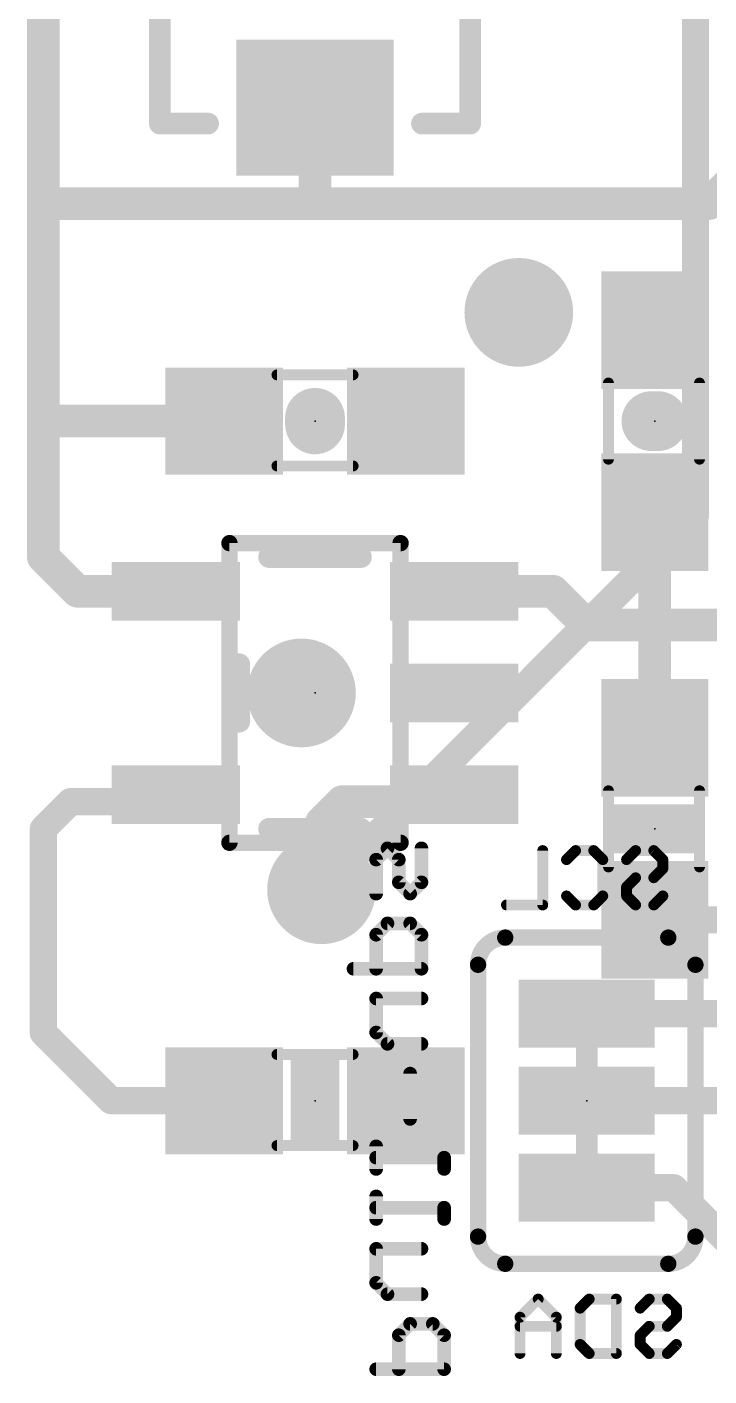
# Model space of a CAD drawing. Extents: x -30 to 77, y -16 to 37.
# Drawn here: x 13.82 to 20.19, y 5.05 to 17.65 of the extents above; entities that cross this region are included whole.
import ezdxf

# ---------------------------------------------------------------- set-up
doc = ezdxf.new("R2010")
doc.units = 0
for name, color, linetype in [('1', 12, 'CONTINUOUS'), ('16', 132, 'CONTINUOUS'), ('18', 110, 'CONTINUOUS'), ('21', 41, 'CONTINUOUS'), ('22', 40, 'CONTINUOUS'), ('23', 53, 'CONTINUOUS'), ('24', 53, 'CONTINUOUS'), ('51', 53, 'CONTINUOUS')]:
    doc.layers.add(name, color=color, linetype=linetype)

# ---------------------------------------------------------------- blocks, each defined once
blk = doc.blocks.new('RECT')
blk.add_solid([(-0.5, -0.5), (0.5, -0.5), (-0.5, 0.5), (0.5, 0.5)])
blk = doc.blocks.new('ROUNDV')
at = {"const_width": 0.5}
blk.add_lwpolyline([(0, -0.25, 1), (0, 0.25, 1), (0, -0.25)], format="xyb", dxfattribs=at)

msp = doc.modelspace()

# ---------------------------------------------------------------- linework, layer by layer
at = {"layer": '1'}
for points, const_width in [([(13.97, 21.59), (13.97, 16.002)], 0.3048), ([(16.51, 16.9), (16.51, 16.002)], 0.3048), ([(20.193, 16.002), (21.091, 16.9)], 0.3048), ([(13.97, 16.002), (13.97, 13.97)], 0.3048), ([(16.51, 16.002), (13.97, 16.002)], 0.3048), ([(16.51, 16.002), (20.193, 16.002)], 0.3048), ([(13.97, 13.97), (13.97, 12.7)], 0.3048), ([(15.66, 13.97), (13.97, 13.97)], 0.3048), ([(19.685, 13.12), (19.685, 12.065)], 0.3048), ([(14.29, 12.38), (13.97, 12.7)], 0.3048), ([(15.2099, 12.38), (14.29, 12.38)], 0.3048), ([(17.8101, 12.38), (18.735, 12.38)], 0.3048), ([(18.735, 12.38), (19.05, 12.065)], 0.3048), ([(19.05, 12.065), (19.685, 12.065)], 0.3048), ([(19.685, 11.01), (19.685, 12.065)], 0.3048), ([(19.685, 12.065), (20.447, 12.065)], 0.3048), ([(15.1439, 10.414), (15.2099, 10.48)], 0.254), ([(17.8101, 10.48), (17.46, 10.48)], 0.254), ([(17.7441, 10.414), (17.8101, 10.48)], 0.3048), ([(13.97, 10.16), (14.224, 10.414)], 0.254), ([(14.224, 10.414), (15.1439, 10.414)], 0.254), ([(16.571, 10.221), (16.764, 10.414)], 0.3048), ([(16.764, 10.414), (17.7441, 10.414)], 0.3048), ([(16.571, 9.591), (16.571, 10.221)], 0.3048), ([(13.97, 8.255), (13.97, 10.16)], 0.254), ([(19.685, 9.31), (20.359, 9.31)], 0.254), ([(14.605, 7.62), (13.97, 8.255)], 0.254), ([(15.66, 7.62), (14.605, 7.62)], 0.254)]:
    msp.add_lwpolyline(points, dxfattribs=dict(at, const_width=const_width))
for points, const_width in [([(16.5862, 16.9, 1), (16.4338, 16.9)], 0.1524), ([(14.0462, 16.002, 1), (13.8938, 16.002)], 0.1524), ([(13.97, 16.0782, 1), (13.97, 15.9258)], 0.1524), ([(16.51, 16.0782, 1), (16.51, 15.9258)], 0.1524), ([(16.51, 15.9258, 1), (16.51, 16.0782)], 0.1524), ([(20.193, 15.9258, 1), (20.193, 16.0782)], 0.1524), ([(13.8938, 16.002, 1), (14.0462, 16.002)], 0.1524), ([(16.4338, 16.002, 1), (16.5862, 16.002)], 0.1524), ([(20.1391, 16.0559, 1), (20.2469, 15.9481)], 0.1524), ([(14.0462, 13.97, 1), (13.8938, 13.97)], 0.1524), ([(13.97, 14.0462, 1), (13.97, 13.8938)], 0.1524), ([(15.66, 13.8938, 1), (15.66, 14.0462)], 0.1524), ([(13.8938, 13.97, 1), (14.0462, 13.97)], 0.1524), ([(19.7612, 13.12, 1), (19.6088, 13.12)], 0.1524), ([(14.0239, 12.7539, 1), (13.9161, 12.6461)], 0.1524), ([(13.8938, 12.7, 1), (14.0462, 12.7)], 0.1524), ([(14.29, 12.4562, 1), (14.29, 12.3038)], 0.1524), ([(14.2361, 12.3261, 1), (14.3439, 12.4339)], 0.1524), ([(15.2099, 12.3038, 1), (15.2099, 12.4562)], 0.1524), ([(17.8101, 12.4562, 1), (17.8101, 12.3038)], 0.1524), ([(18.7889, 12.4339, 1), (18.6811, 12.3261)], 0.1524), ([(18.735, 12.3038, 1), (18.735, 12.4562)], 0.1524), ([(19.05, 12.1412, 1), (19.05, 11.9888)], 0.1524), ([(18.9961, 12.0111, 1), (19.1039, 12.1189)], 0.1524), ([(19.7612, 12.065, 1), (19.6088, 12.065)], 0.1524), ([(19.685, 12.1412, 1), (19.685, 11.9888)], 0.1524), ([(19.6088, 12.065, 1), (19.7612, 12.065)], 0.1524), ([(19.685, 11.9888, 1), (19.685, 12.1412)], 0.1524), ([(19.6088, 11.01, 1), (19.7612, 11.01)], 0.1524), ([(15.2548, 10.4351, 1), (15.165, 10.5249)], 0.127), ([(17.46, 10.5435, 1), (17.46, 10.4165)], 0.127), ([(17.864, 10.4261, 1), (17.7562, 10.5339)], 0.1524), ([(17.8101, 10.4165, 1), (17.8101, 10.5435)], 0.127), ([(14.224, 10.4775, 1), (14.224, 10.3505)], 0.127), ([(14.2689, 10.3691, 1), (14.1791, 10.4589)], 0.127), ([(15.099, 10.4589, 1), (15.1888, 10.3691)], 0.127), ([(15.1439, 10.3505, 1), (15.1439, 10.4775)], 0.127), ([(16.764, 10.4902, 1), (16.764, 10.3378)], 0.1524), ([(16.8179, 10.3601, 1), (16.7101, 10.4679)], 0.1524), ([(17.6902, 10.4679, 1), (17.798, 10.3601)], 0.1524), ([(17.7441, 10.3378, 1), (17.7441, 10.4902)], 0.1524), ([(16.6472, 10.221, 1), (16.4948, 10.221)], 0.1524), ([(16.5171, 10.2749, 1), (16.6249, 10.1671)], 0.1524), ([(14.0335, 10.16, 1), (13.9065, 10.16)], 0.127), ([(13.9251, 10.2049, 1), (14.0149, 10.1151)], 0.127), ([(16.4948, 9.591, 1), (16.6472, 9.591)], 0.1524), ([(19.685, 9.3735, 1), (19.685, 9.2465)], 0.127), ([(14.0149, 8.2999, 1), (13.9251, 8.2101)], 0.127), ([(13.9065, 8.255, 1), (14.0335, 8.255)], 0.127), ([(14.605, 7.6835, 1), (14.605, 7.5565)], 0.127), ([(14.5601, 7.5751, 1), (14.6499, 7.6649)], 0.127), ([(15.66, 7.5565, 1), (15.66, 7.6835)], 0.127)]:
    msp.add_lwpolyline(points, format="xyb", dxfattribs=dict(at, const_width=const_width))
at = {"layer": '16'}
for points, const_width in [([(20.066, 13.086), (20.066, 19.304)], 0.254), ([(16.571, 9.591), (20.066, 13.086)], 0.254), ([(19.05, 8.636), (19.05, 7.874)], 0.2032), ([(19.05, 8.4328), (20.9042, 8.4328)], 0.254), ([(19.05, 7.62), (20.32, 7.62)], 0.254), ([(20.32, 7.62), (20.828, 7.112)], 0.254), ([(19.05, 7.366), (19.05, 6.604)], 0.2032), ([(19.05, 6.8072), (19.8628, 6.8072)], 0.254), ([(19.8628, 6.8072), (20.574, 6.096)], 0.254)]:
    msp.add_lwpolyline(points, dxfattribs=dict(at, const_width=const_width))
for points, const_width in [([(20.0025, 13.086, 1), (20.1295, 13.086)], 0.127), ([(20.1109, 13.0411, 1), (20.0211, 13.1309)], 0.127), ([(16.5261, 9.6359, 1), (16.6159, 9.5461)], 0.127), ([(19.1008, 8.636, 1), (18.9992, 8.636)], 0.1016), ([(19.05, 8.4963, 1), (19.05, 8.3693)], 0.127), ([(18.9992, 7.874, 1), (19.1008, 7.874)], 0.1016), ([(19.05, 7.6835, 1), (19.05, 7.5565)], 0.127), ([(19.1008, 7.366, 1), (18.9992, 7.366)], 0.1016), ([(19.05, 6.8707, 1), (19.05, 6.7437)], 0.127), ([(19.9077, 6.8521, 1), (19.8179, 6.7623)], 0.127), ([(19.8628, 6.7437, 1), (19.8628, 6.8707)], 0.127), ([(18.9992, 6.604, 1), (19.1008, 6.604)], 0.1016)]:
    msp.add_lwpolyline(points, format="xyb", dxfattribs=dict(at, const_width=const_width))
at = {"layer": '21'}
for points, const_width in [([(15.06, 16.75), (15.06, 21.35)], 0.2032), ([(17.96, 21.35), (17.96, 16.75)], 0.2032), ([(15.51, 16.75), (15.06, 16.75)], 0.2032), ([(17.96, 16.75), (17.51, 16.75)], 0.2032), ([(16.51, 14.0005), (16.51, 13.9395)], 0.5588), ([(19.6545, 13.97), (19.7155, 13.97)], 0.5588), ([(16.0806, 12.7), (16.9394, 12.7)], 0.2032), ([(15.8012, 11.1616), (15.8012, 11.6984)], 0.2032), ([(16.9394, 10.16), (16.0806, 10.16)], 0.2032)]:
    msp.add_lwpolyline(points, dxfattribs=dict(at, const_width=const_width))
for points, const_width in [([(15.06, 16.8008, 1), (15.06, 16.6992)], 0.1016), ([(15.0092, 16.75, 1), (15.1108, 16.75)], 0.1016), ([(15.51, 16.6992, 1), (15.51, 16.8008)], 0.1016), ([(17.51, 16.8008, 1), (17.51, 16.6992)], 0.1016), ([(17.9092, 16.75, 1), (18.0108, 16.75)], 0.1016), ([(17.96, 16.6992, 1), (17.96, 16.8008)], 0.1016), ([(16.6497, 14.0005, 1), (16.3703, 14.0005)], 0.2794), ([(19.6545, 14.1097, 1), (19.6545, 13.8303)], 0.2794), ([(19.7155, 13.8303, 1), (19.7155, 14.1097)], 0.2794), ([(16.3703, 13.9395, 1), (16.6497, 13.9395)], 0.2794), ([(16.0806, 12.7508, 1), (16.0806, 12.6492)], 0.1016), ([(16.9394, 12.6492, 1), (16.9394, 12.7508)], 0.1016), ([(15.852, 11.6984, 1), (15.7504, 11.6984)], 0.1016), ([(15.7504, 11.1616, 1), (15.852, 11.1616)], 0.1016), ([(16.0806, 10.2108, 1), (16.0806, 10.1092)], 0.1016), ([(16.9394, 10.1092, 1), (16.9394, 10.2108)], 0.1016)]:
    msp.add_lwpolyline(points, format="xyb", dxfattribs=dict(at, const_width=const_width))
at = {"layer": '22'}
for points, const_width in [([(17.0815, 9.8723), (17.1874, 9.9782)], 0.127), ([(17.1874, 9.9782), (17.2933, 9.8723)], 0.127), ([(17.5052, 9.6605), (17.5052, 9.9782)], 0.127), ([(18.6386, 9.9572), (18.6386, 9.4488)], 0.1016), ([(18.8609, 9.8725), (18.9457, 9.9572)], 0.1016), ([(18.9457, 9.9572), (19.1152, 9.9572)], 0.1016), ([(19.1152, 9.9572), (19.1999, 9.8725)], 0.1016), ([(19.4222, 9.8725), (19.507, 9.9572)], 0.1016), ([(19.507, 9.9572), (19.6765, 9.9572)], 0.1016), ([(19.6765, 9.9572), (19.7612, 9.8725)], 0.1016), ([(17.0815, 9.5545), (17.0815, 9.8723)], 0.127), ([(17.2933, 9.8723), (17.2933, 9.6605)], 0.127), ([(19.1999, 9.8725), (19.1999, 9.5335)], 0.1016), ([(19.7612, 9.7878), (19.6765, 9.703)], 0.1016), ([(19.7612, 9.8725), (19.7612, 9.7878)], 0.1016), ([(17.2933, 9.6605), (17.3993, 9.5545)], 0.127), ([(17.3993, 9.5545), (17.5052, 9.6605)], 0.127), ([(19.507, 9.703), (19.4222, 9.6183)], 0.1016), ([(19.6765, 9.703), (19.507, 9.703)], 0.1016), ([(18.9457, 9.4488), (18.8609, 9.5335)], 0.1016), ([(19.1999, 9.5335), (19.1152, 9.4488)], 0.1016), ([(19.4222, 9.6183), (19.4222, 9.5335)], 0.1016), ([(19.4222, 9.5335), (19.507, 9.4488)], 0.1016), ([(19.6765, 9.4488), (19.7612, 9.5335)], 0.1016), ([(18.6386, 9.4488), (18.2996, 9.4488)], 0.1016), ([(19.1152, 9.4488), (18.9457, 9.4488)], 0.1016), ([(19.507, 9.4488), (19.6765, 9.4488)], 0.1016), ([(17.1874, 9.2766), (17.0815, 9.1707)], 0.127), ([(17.3993, 9.2766), (17.1874, 9.2766)], 0.127), ([(17.5052, 9.1707), (17.3993, 9.2766)], 0.127), ([(17.0815, 9.1707), (17.0815, 8.8529)], 0.127), ([(17.5052, 8.8529), (17.5052, 9.1707)], 0.127), ([(19.812, 9.144), (18.288, 9.144)], 0.1524), ([(18.034, 8.89), (18.034, 6.35)], 0.1524), ([(20.066, 6.35), (20.066, 8.89)], 0.1524), ([(16.8697, 8.8529), (17.5052, 8.8529)], 0.127), ([(17.0815, 8.2572), (17.0815, 8.5749)], 0.127), ([(17.0815, 8.5749), (17.5052, 8.5749)], 0.127), ([(17.1874, 8.1513), (17.0815, 8.2572)], 0.127), ([(17.5052, 8.1513), (17.1874, 8.1513)], 0.127), ([(17.3993, 7.4496), (17.3993, 7.8733)], 0.127), ([(17.0815, 6.9819), (17.0815, 7.1937)], 0.127), ([(17.717, 7.0878), (17.0815, 7.0878)], 0.127), ([(17.717, 6.9819), (17.717, 7.0878)], 0.127), ([(17.0815, 6.5141), (17.0815, 6.7259)], 0.127), ([(17.717, 6.62), (17.0815, 6.62)], 0.127), ([(17.717, 6.5141), (17.717, 6.62)], 0.127), ([(17.0815, 5.9184), (17.0815, 6.2362)], 0.127), ([(17.0815, 6.2362), (17.5052, 6.2362)], 0.127), ([(19.812, 6.096), (18.288, 6.096)], 0.1524), ([(17.1874, 5.8125), (17.0815, 5.9184)], 0.127), ([(17.5052, 5.8125), (17.1874, 5.8125)], 0.127), ([(18.5961, 5.7662), (18.4266, 5.5968)], 0.1016), ([(18.7656, 5.5968), (18.5961, 5.7662)], 0.1016), ([(18.9879, 5.6815), (19.0727, 5.7662)], 0.1016), ([(19.0727, 5.7662), (19.3269, 5.7662)], 0.1016), ([(19.3269, 5.7662), (19.3269, 5.2578)], 0.1016), ([(19.5492, 5.6815), (19.634, 5.7662)], 0.1016), ([(19.634, 5.7662), (19.8035, 5.7662)], 0.1016), ([(19.8035, 5.7662), (19.8882, 5.6815)], 0.1016), ([(18.9879, 5.3425), (18.9879, 5.6815)], 0.1016), ([(19.8882, 5.6815), (19.8882, 5.5968)], 0.1016), ([(17.3993, 5.5345), (17.2933, 5.4286)], 0.127), ([(17.6111, 5.5345), (17.3993, 5.5345)], 0.127), ([(17.717, 5.4286), (17.6111, 5.5345)], 0.127), ([(18.4266, 5.5968), (18.4266, 5.2578)], 0.1016), ([(18.7656, 5.512), (18.4266, 5.512)], 0.1016), ([(18.7656, 5.2578), (18.7656, 5.5968)], 0.1016), ([(19.634, 5.512), (19.5492, 5.4273)], 0.1016), ([(19.8035, 5.512), (19.634, 5.512)], 0.1016), ([(19.8882, 5.5968), (19.8035, 5.512)], 0.1016), ([(17.2933, 5.4286), (17.2933, 5.1108)], 0.127), ([(17.717, 5.1108), (17.717, 5.4286)], 0.127), ([(19.5492, 5.4273), (19.5492, 5.3425)], 0.1016), ([(19.0727, 5.2578), (18.9879, 5.3425)], 0.1016), ([(19.3269, 5.2578), (19.0727, 5.2578)], 0.1016), ([(19.5492, 5.3425), (19.634, 5.2578)], 0.1016), ([(19.634, 5.2578), (19.8035, 5.2578)], 0.1016), ([(19.8035, 5.2578), (19.8882, 5.3425)], 0.1016), ([(17.0815, 5.1108), (17.717, 5.1108)], 0.127)]:
    msp.add_lwpolyline(points, dxfattribs=dict(at, const_width=const_width))
for points, const_width in [([(17.2099, 10.0007, 1), (17.165, 9.9558)], 0.0635), ([(17.2099, 9.9558, 1), (17.165, 10.0007)], 0.0635), ([(17.5369, 9.9782, 1), (17.4734, 9.9782)], 0.0635), ([(18.664, 9.9572, 1), (18.6132, 9.9572)], 0.0508), ([(18.9457, 9.9826, 1), (18.9457, 9.9318)], 0.0508), ([(18.9636, 9.9393, 1), (18.9277, 9.9752)], 0.0508), ([(19.1331, 9.9752, 1), (19.0972, 9.9393)], 0.0508), ([(19.1152, 9.9318, 1), (19.1152, 9.9826)], 0.0508), ([(19.507, 9.9826, 1), (19.507, 9.9318)], 0.0508), ([(19.5249, 9.9393, 1), (19.489, 9.9752)], 0.0508), ([(19.6944, 9.9752, 1), (19.6585, 9.9393)], 0.0508), ([(19.6765, 9.9318, 1), (19.6765, 9.9826)], 0.0508), ([(17.059, 9.8947, 1), (17.104, 9.8498)], 0.0635), ([(17.1133, 9.8723, 1), (17.0498, 9.8723)], 0.0635), ([(17.3251, 9.8723, 1), (17.2616, 9.8723)], 0.0635), ([(17.2709, 9.8498, 1), (17.3158, 9.8947)], 0.0635), ([(18.843, 9.8905, 1), (18.8789, 9.8545)], 0.0508), ([(19.2253, 9.8725, 1), (19.1745, 9.8725)], 0.0508), ([(19.1819, 9.8545, 1), (19.2179, 9.8905)], 0.0508), ([(19.4043, 9.8905, 1), (19.4402, 9.8545)], 0.0508), ([(19.7866, 9.8725, 1), (19.7358, 9.8725)], 0.0508), ([(19.7432, 9.8545, 1), (19.7792, 9.8905)], 0.0508), ([(19.7792, 9.7698, 1), (19.7432, 9.8057)], 0.0508), ([(17.3158, 9.6829, 1), (17.2709, 9.638)], 0.0635), ([(17.5276, 9.638, 1), (17.4827, 9.6829)], 0.0635), ([(19.507, 9.7284, 1), (19.507, 9.6776)], 0.0508), ([(19.5249, 9.6851, 1), (19.489, 9.721)], 0.0508), ([(19.6585, 9.721, 1), (19.6944, 9.6851)], 0.0508), ([(19.6765, 9.6776, 1), (19.6765, 9.7284)], 0.0508), ([(19.7358, 9.7878, 1), (19.7866, 9.7878)], 0.0508), ([(17.0498, 9.5545, 1), (17.1133, 9.5545)], 0.0635), ([(17.2616, 9.6605, 1), (17.3251, 9.6605)], 0.0635), ([(17.3768, 9.577, 1), (17.4217, 9.5321)], 0.0635), ([(17.3768, 9.5321, 1), (17.4217, 9.577)], 0.0635), ([(17.4734, 9.6605, 1), (17.5369, 9.6605)], 0.0635), ([(18.8789, 9.5515, 1), (18.843, 9.5156)], 0.0508), ([(19.2179, 9.5156, 1), (19.1819, 9.5515)], 0.0508), ([(19.4476, 9.6183, 1), (19.3968, 9.6183)], 0.0508), ([(19.4043, 9.6362, 1), (19.4402, 9.6003)], 0.0508), ([(19.4402, 9.5515, 1), (19.4043, 9.5156)], 0.0508), ([(19.7792, 9.5156, 1), (19.7432, 9.5515)], 0.0508), ([(18.2996, 9.4742, 1), (18.2996, 9.4234)], 0.0508), ([(18.6132, 9.4488, 1), (18.664, 9.4488)], 0.0508), ([(18.6386, 9.4234, 1), (18.6386, 9.4742)], 0.0508), ([(18.9457, 9.4742, 1), (18.9457, 9.4234)], 0.0508), ([(18.9277, 9.4308, 1), (18.9636, 9.4668)], 0.0508), ([(19.0972, 9.4668, 1), (19.1331, 9.4308)], 0.0508), ([(19.1152, 9.4234, 1), (19.1152, 9.4742)], 0.0508), ([(19.1745, 9.5335, 1), (19.2253, 9.5335)], 0.0508), ([(19.3968, 9.5335, 1), (19.4476, 9.5335)], 0.0508), ([(19.507, 9.4742, 1), (19.507, 9.4234)], 0.0508), ([(19.489, 9.4308, 1), (19.5249, 9.4668)], 0.0508), ([(19.6585, 9.4668, 1), (19.6944, 9.4308)], 0.0508), ([(19.6765, 9.4234, 1), (19.6765, 9.4742)], 0.0508), ([(17.1874, 9.3083, 1), (17.1874, 9.2448)], 0.0635), ([(17.2099, 9.2541, 1), (17.165, 9.299)], 0.0635), ([(17.4217, 9.299, 1), (17.3768, 9.2541)], 0.0635), ([(17.3993, 9.2448, 1), (17.3993, 9.3083)], 0.0635), ([(17.059, 9.1931, 1), (17.104, 9.1482)], 0.0635), ([(17.1133, 9.1707, 1), (17.0498, 9.1707)], 0.0635), ([(17.5369, 9.1707, 1), (17.4734, 9.1707)], 0.0635), ([(17.4827, 9.1482, 1), (17.5276, 9.1931)], 0.0635), ([(18.288, 9.144, 0.4142), (18.034, 8.89)], 0.1524), ([(18.288, 9.1821, 1), (18.288, 9.1059)], 0.0762), ([(18.288, 9.1059, 1), (18.288, 9.1821)], 0.0762), ([(20.066, 8.89, 0.4142), (19.812, 9.144)], 0.1524), ([(19.812, 9.1821, 1), (19.812, 9.1059)], 0.0762), ([(19.812, 9.1059, 1), (19.812, 9.1821)], 0.0762), ([(18.0721, 8.89, 1), (17.9959, 8.89)], 0.0762), ([(20.1041, 8.89, 1), (20.0279, 8.89)], 0.0762), ([(16.8697, 8.8846, 1), (16.8697, 8.8211)], 0.0635), ([(17.0498, 8.8529, 1), (17.1133, 8.8529)], 0.0635), ([(17.4734, 8.8529, 1), (17.5369, 8.8529)], 0.0635), ([(17.5052, 8.8211, 1), (17.5052, 8.8846)], 0.0635), ([(17.9959, 8.89, 1), (18.0721, 8.89)], 0.0762), ([(20.0279, 8.89, 1), (20.1041, 8.89)], 0.0762), ([(17.0815, 8.6067, 1), (17.0815, 8.5432)], 0.0635), ([(17.1133, 8.5749, 1), (17.0498, 8.5749)], 0.0635), ([(17.5052, 8.5432, 1), (17.5052, 8.6067)], 0.0635), ([(17.104, 8.2796, 1), (17.059, 8.2347)], 0.0635), ([(17.0498, 8.2572, 1), (17.1133, 8.2572)], 0.0635), ([(17.1874, 8.183, 1), (17.1874, 8.1195)], 0.0635), ([(17.165, 8.1288, 1), (17.2099, 8.1737)], 0.0635), ([(17.5052, 8.1195, 1), (17.5052, 8.183)], 0.0635), ([(17.431, 7.8733, 1), (17.3675, 7.8733)], 0.0635), ([(17.3675, 7.4496, 1), (17.431, 7.4496)], 0.0635), ([(17.1133, 7.1937, 1), (17.0498, 7.1937)], 0.0635), ([(17.0815, 7.1195, 1), (17.0815, 7.056)], 0.0635), ([(17.7488, 7.0878, 1), (17.6853, 7.0878)], 0.0635), ([(17.717, 7.056, 1), (17.717, 7.1195)], 0.0635), ([(17.0498, 6.9819, 1), (17.1133, 6.9819)], 0.0635), ([(17.6853, 6.9819, 1), (17.7488, 6.9819)], 0.0635), ([(17.0815, 6.6518, 1), (17.0815, 6.5883)], 0.0635), ([(17.1133, 6.7259, 1), (17.0498, 6.7259)], 0.0635), ([(17.7488, 6.62, 1), (17.6853, 6.62)], 0.0635), ([(17.717, 6.5883, 1), (17.717, 6.6518)], 0.0635), ([(17.0498, 6.5141, 1), (17.1133, 6.5141)], 0.0635), ([(17.6853, 6.5141, 1), (17.7488, 6.5141)], 0.0635), ([(18.034, 6.35, 0.4142), (18.288, 6.096)], 0.1524), ([(18.0721, 6.35, 1), (17.9959, 6.35)], 0.0762), ([(17.9959, 6.35, 1), (18.0721, 6.35)], 0.0762), ([(19.812, 6.096, 0.4142), (20.066, 6.35)], 0.1524), ([(20.1041, 6.35, 1), (20.0279, 6.35)], 0.0762), ([(20.0279, 6.35, 1), (20.1041, 6.35)], 0.0762), ([(17.0815, 6.2679, 1), (17.0815, 6.2044)], 0.0635), ([(17.1133, 6.2362, 1), (17.0498, 6.2362)], 0.0635), ([(17.5052, 6.2044, 1), (17.5052, 6.2679)], 0.0635), ([(18.288, 6.1341, 1), (18.288, 6.0579)], 0.0762), ([(18.288, 6.0579, 1), (18.288, 6.1341)], 0.0762), ([(19.812, 6.1341, 1), (19.812, 6.0579)], 0.0762), ([(19.812, 6.0579, 1), (19.812, 6.1341)], 0.0762), ([(17.104, 5.9408, 1), (17.059, 5.8959)], 0.0635), ([(17.0498, 5.9184, 1), (17.1133, 5.9184)], 0.0635), ([(17.1874, 5.8442, 1), (17.1874, 5.7807)], 0.0635), ([(17.165, 5.79, 1), (17.2099, 5.8349)], 0.0635), ([(17.5052, 5.7807, 1), (17.5052, 5.8442)], 0.0635), ([(18.6141, 5.7842, 1), (18.5781, 5.7483)], 0.0508), ([(18.6141, 5.7483, 1), (18.5781, 5.7842)], 0.0508), ([(19.0727, 5.7916, 1), (19.0727, 5.7408)], 0.0508), ([(19.0906, 5.7483, 1), (19.0547, 5.7842)], 0.0508), ([(19.3523, 5.7662, 1), (19.3015, 5.7662)], 0.0508), ([(19.3269, 5.7408, 1), (19.3269, 5.7916)], 0.0508), ([(19.634, 5.7916, 1), (19.634, 5.7408)], 0.0508), ([(19.6519, 5.7483, 1), (19.616, 5.7842)], 0.0508), ([(19.8214, 5.7842, 1), (19.7855, 5.7483)], 0.0508), ([(19.8035, 5.7408, 1), (19.8035, 5.7916)], 0.0508), ([(19.0133, 5.6815, 1), (18.9625, 5.6815)], 0.0508), ([(18.97, 5.6995, 1), (19.0059, 5.6635)], 0.0508), ([(19.5313, 5.6995, 1), (19.5672, 5.6635)], 0.0508), ([(19.9136, 5.6815, 1), (19.8628, 5.6815)], 0.0508), ([(19.8702, 5.6635, 1), (19.9062, 5.6995)], 0.0508), ([(17.3993, 5.5663, 1), (17.3993, 5.5028)], 0.0635), ([(17.4217, 5.5121, 1), (17.3768, 5.557)], 0.0635), ([(17.6336, 5.557, 1), (17.5887, 5.5121)], 0.0635), ([(17.6111, 5.5028, 1), (17.6111, 5.5663)], 0.0635), ([(18.452, 5.5968, 1), (18.4012, 5.5968)], 0.0508), ([(18.4266, 5.5374, 1), (18.4266, 5.4866)], 0.0508), ([(18.4087, 5.6147, 1), (18.4446, 5.5788)], 0.0508), ([(18.791, 5.5968, 1), (18.7402, 5.5968)], 0.0508), ([(18.7476, 5.5788, 1), (18.7835, 5.6147)], 0.0508), ([(18.7656, 5.4866, 1), (18.7656, 5.5374)], 0.0508), ([(19.634, 5.5374, 1), (19.634, 5.4866)], 0.0508), ([(19.6519, 5.4941, 1), (19.616, 5.53)], 0.0508), ([(19.7855, 5.53, 1), (19.8214, 5.4941)], 0.0508), ([(19.8035, 5.4866, 1), (19.8035, 5.5374)], 0.0508), ([(19.8628, 5.5968, 1), (19.9136, 5.5968)], 0.0508), ([(19.9062, 5.5788, 1), (19.8702, 5.6147)], 0.0508), ([(17.3251, 5.4286, 1), (17.2616, 5.4286)], 0.0635), ([(17.2709, 5.451, 1), (17.3158, 5.4061)], 0.0635), ([(17.7488, 5.4286, 1), (17.6853, 5.4286)], 0.0635), ([(17.6946, 5.4061, 1), (17.7395, 5.451)], 0.0635), ([(19.5746, 5.4273, 1), (19.5238, 5.4273)], 0.0508), ([(19.5313, 5.4452, 1), (19.5672, 5.4093)], 0.0508), ([(18.9625, 5.3425, 1), (19.0133, 5.3425)], 0.0508), ([(19.0059, 5.3605, 1), (18.97, 5.3246)], 0.0508), ([(19.0727, 5.2832, 1), (19.0727, 5.2324)], 0.0508), ([(19.0547, 5.2398, 1), (19.0906, 5.2758)], 0.0508), ([(19.3269, 5.2324, 1), (19.3269, 5.2832)], 0.0508), ([(19.5238, 5.3425, 1), (19.5746, 5.3425)], 0.0508), ([(19.5672, 5.3605, 1), (19.5313, 5.3246)], 0.0508), ([(19.634, 5.2832, 1), (19.634, 5.2324)], 0.0508), ([(19.616, 5.2398, 1), (19.6519, 5.2758)], 0.0508), ([(19.7855, 5.2758, 1), (19.8214, 5.2398)], 0.0508), ([(19.8035, 5.2324, 1), (19.8035, 5.2832)], 0.0508), ([(19.9062, 5.3246, 1), (19.8702, 5.3605)], 0.0508), ([(17.0815, 5.1426, 1), (17.0815, 5.0791)], 0.0635), ([(17.717, 5.0791, 1), (17.717, 5.1426)], 0.0635), ([(18.4012, 5.2578, 1), (18.452, 5.2578)], 0.0508), ([(18.7402, 5.2578, 1), (18.791, 5.2578)], 0.0508), ([(19.3015, 5.2578, 1), (19.3523, 5.2578)], 0.0508), ([(17.2616, 5.1108, 1), (17.3251, 5.1108)], 0.0635), ([(17.6853, 5.1108, 1), (17.7488, 5.1108)], 0.0635)]:
    msp.add_lwpolyline(points, format="xyb", dxfattribs=dict(at, const_width=const_width))
at = {"layer": '23'}
for p in [(16.51, 13.97), (19.685, 13.97), (16.51, 11.43), (19.685, 10.16), (16.51, 7.62)]:
    msp.add_point(p, dxfattribs=at)
at = {"layer": '24'}
msp.add_point((19.05, 7.62), dxfattribs=at)
at = {"layer": '51'}
for points, const_width in [([(16.154, 14.402), (16.866, 14.402)], 0.1016), ([(19.253, 13.614), (19.253, 14.326)], 0.1016), ([(20.104, 13.614), (20.104, 14.326)], 0.1016), ([(16.154, 13.551), (16.866, 13.551)], 0.1016), ([(15.71, 10.03), (15.71, 12.83)], 0.1524), ([(15.71, 12.83), (17.31, 12.83)], 0.1524), ([(17.31, 12.83), (17.31, 10.03)], 0.1524), ([(19.253, 9.804), (19.253, 10.516)], 0.1016), ([(20.104, 9.804), (20.104, 10.516)], 0.1016), ([(15.71, 10.03), (17.31, 10.03)], 0.1524), ([(16.154, 8.052), (16.866, 8.052)], 0.1016), ([(16.154, 7.201), (16.866, 7.201)], 0.1016)]:
    msp.add_lwpolyline(points, dxfattribs=dict(at, const_width=const_width))
for points, const_width in [([(16.154, 14.4274, 1), (16.154, 14.3766)], 0.0508), ([(16.866, 14.3766, 1), (16.866, 14.4274)], 0.0508), ([(19.2784, 14.326, 1), (19.2276, 14.326)], 0.0508), ([(20.1294, 14.326, 1), (20.0786, 14.326)], 0.0508), ([(19.2276, 13.614, 1), (19.2784, 13.614)], 0.0508), ([(20.0786, 13.614, 1), (20.1294, 13.614)], 0.0508), ([(16.154, 13.5764, 1), (16.154, 13.5256)], 0.0508), ([(16.866, 13.5256, 1), (16.866, 13.5764)], 0.0508), ([(15.7481, 12.83, 1), (15.6719, 12.83)], 0.0762), ([(15.71, 12.8681, 1), (15.71, 12.7919)], 0.0762), ([(17.3481, 12.83, 1), (17.2719, 12.83)], 0.0762), ([(17.31, 12.7919, 1), (17.31, 12.8681)], 0.0762), ([(19.2784, 10.516, 1), (19.2276, 10.516)], 0.0508), ([(20.1294, 10.516, 1), (20.0786, 10.516)], 0.0508), ([(15.71, 10.0681, 1), (15.71, 9.9919)], 0.0762), ([(17.31, 9.9919, 1), (17.31, 10.0681)], 0.0762), ([(15.6719, 10.03, 1), (15.7481, 10.03)], 0.0762), ([(17.2719, 10.03, 1), (17.3481, 10.03)], 0.0762), ([(19.2276, 9.804, 1), (19.2784, 9.804)], 0.0508), ([(20.0786, 9.804, 1), (20.1294, 9.804)], 0.0508), ([(16.154, 8.0774, 1), (16.154, 8.0266)], 0.0508), ([(16.866, 8.0266, 1), (16.866, 8.0774)], 0.0508), ([(16.154, 7.2264, 1), (16.154, 7.1756)], 0.0508), ([(16.866, 7.1756, 1), (16.866, 7.2264)], 0.0508)]:
    msp.add_lwpolyline(points, format="xyb", dxfattribs=dict(at, const_width=const_width))

# ---------------------------------------------------------------- block references
at = {"layer": '1'}
for p, xscale, yscale, rotation in [((16.51, 16.9), 1.27, 1.47, 270), ((15.2099, 12.38), 0.55, 1.2, 90), ((17.8101, 12.38), 0.55, 1.2, 90), ((17.8101, 11.43), 0.55, 1.2, 90), ((15.2099, 10.48), 0.55, 1.2, 90), ((17.8101, 10.48), 0.55, 1.2, 90)]:
    msp.add_blockref('RECT', p, dxfattribs=dict(at, xscale=xscale, yscale=yscale, rotation=rotation))
at = {"layer": '1', "xscale": 1.1, "rotation": 90}
for p in [(19.685, 14.82), (19.685, 13.12), (19.685, 11.01), (19.685, 9.31)]:
    msp.add_blockref('RECT', p, dxfattribs=at)
at = {"layer": '1', "xscale": 1.1}
for p in [(15.66, 13.97), (17.36, 13.97), (15.66, 7.62), (17.36, 7.62)]:
    msp.add_blockref('RECT', p, dxfattribs=at)
at = {"layer": '16', "xscale": 0.635, "yscale": 1.27, "rotation": 270}
for p in [(19.05, 8.4328), (19.05, 7.62), (19.05, 6.8072)]:
    msp.add_blockref('RECT', p, dxfattribs=at)
at = {"layer": '18', "xscale": 1.016, "yscale": 1.016}
for p in [(18.415, 14.986), (18.415, 14.986), (16.383, 11.43), (16.383, 11.43), (16.571, 9.591), (16.571, 9.591)]:
    msp.add_blockref('ROUNDV', p, dxfattribs=at)
at = {"layer": '21', "xscale": 0.4572, "yscale": 0.762, "rotation": 90}
msp.add_blockref('RECT', (19.685, 10.16), dxfattribs=at)
at = {"layer": '21', "xscale": 0.4572, "yscale": 0.762}
msp.add_blockref('RECT', (16.51, 7.62), dxfattribs=at)
at = {"layer": '51', "rotation": 90}
for p, xscale, yscale in [((19.6799, 14.5503), 0.5001, 0.95), ((19.6799, 13.3819), 0.5001, 0.95), ((15.335, 12.38), 0.5, 0.65), ((17.685, 12.38), 0.5, 0.65), ((17.685, 11.43), 0.5, 0.65), ((19.6799, 10.7402), 0.5001, 0.95), ((15.335, 10.48), 0.5, 0.65), ((17.685, 10.48), 0.5, 0.65), ((19.6799, 9.5719), 0.5001, 0.95)]:
    msp.add_blockref('RECT', p, dxfattribs=dict(at, xscale=xscale, yscale=yscale))
at = {"layer": '51', "xscale": 0.5001, "yscale": 0.95}
for p in [(15.9219, 13.9751), (17.0903, 13.9751), (15.9219, 7.6251), (17.0903, 7.6251)]:
    msp.add_blockref('RECT', p, dxfattribs=at)

doc.saveas('drawing.dxf')
